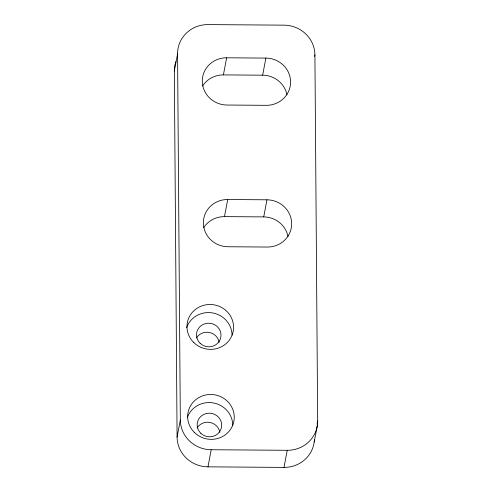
<?xml version="1.0" encoding="UTF-8"?>
<svg xmlns="http://www.w3.org/2000/svg" width="492" height="492" viewBox="0 0 492 492"><rect width="100%" height="100%" fill="white"/><g stroke="black" fill="none" stroke-linecap="round" stroke-linejoin="round"><path stroke-width="0.74" d="M314.419 439.387A30.701 29.483 10.7 0 1 284.001 467.4L207.968 466.846A30.701 29.483 10.7 0 1 177.089 437.099L174.328 71.002L177.563 53.899A30.701 29.483 10.7 0 1 207.999 24.6L284.032 25.153A30.701 29.483 10.7 0 1 314.911 54.901L317.672 420.998L317.106 423.969M202.618 85.977A24.563 23.585 10.7 0 1 223.411 74.901L226.64 57.798L265.883 58.087A24.563 23.585 10.7 0 1 290.587 81.881A24.563 23.585 10.7 0 1 266.24 105.325L226.996 105.036A24.563 23.585 10.7 0 1 202.292 81.242A24.563 23.585 10.7 0 1 226.64 57.798M177.089 437.099L180.318 420.002L177.563 53.899M203.682 227.691A24.563 23.585 10.7 0 1 224.475 216.615L227.71 199.518L266.953 199.801A24.563 23.585 10.7 0 1 291.658 223.596A24.563 23.585 10.7 0 1 267.31 247.039L228.067 246.756A24.563 23.585 10.7 0 1 203.362 222.956A24.563 23.585 10.7 0 1 227.71 199.518M286.953 94.876A24.563 23.585 10.7 0 0 262.654 75.19L265.883 58.087M207.968 466.846L211.197 449.743A30.701 29.483 10.7 0 1 180.318 420.002M288.023 236.59A24.563 23.585 10.7 0 0 263.724 216.904L266.953 199.801M314.634 56.383L314.911 54.901M284.001 467.4L287.236 450.297A30.701 29.483 10.7 0 0 317.672 420.998M314.203 441.951L317.438 424.848M223.411 74.901L262.654 75.19M224.475 216.615L263.724 216.904M211.197 449.743L287.236 450.297M197.058 428.034A12.282 11.796 10.7 0 1 209.869 422.419A12.282 11.796 10.7 0 1 219.819 432.259M174.328 71.002A30.701 29.483 10.7 0 1 175.318 63.37M175.49 62.755A30.701 29.483 10.7 0 1 175.884 61.525M187.304 417.628A23.333 22.404 10.7 0 1 213.054 402.887A23.333 22.404 10.7 0 1 232.728 425.162M196.376 338.047A12.282 11.796 10.7 0 1 209.192 332.432A12.282 11.796 10.7 0 1 219.143 342.266M186.628 327.641A23.333 22.404 10.7 0 1 212.372 312.894A23.333 22.404 10.7 0 1 232.052 335.175M200.139 343.293A12.282 11.796 10.7 0 0 220.619 338.145A12.282 11.796 10.7 0 0 205.49 323.576A12.282 11.796 10.7 0 0 200.139 343.293M194.598 432.665A23.333 22.404 10.7 0 0 233.503 422.886A23.333 22.404 10.7 0 0 204.758 395.199A23.333 22.404 10.7 0 0 194.598 432.665M200.816 433.286A12.282 11.796 10.7 0 0 221.295 428.138A12.282 11.796 10.7 0 0 206.166 413.563A12.282 11.796 10.7 0 0 200.816 433.286M193.916 342.672A23.333 22.404 10.7 0 0 232.827 332.899A23.333 22.404 10.7 0 0 204.082 305.206A23.333 22.404 10.7 0 0 193.916 342.672"/></g></svg>
